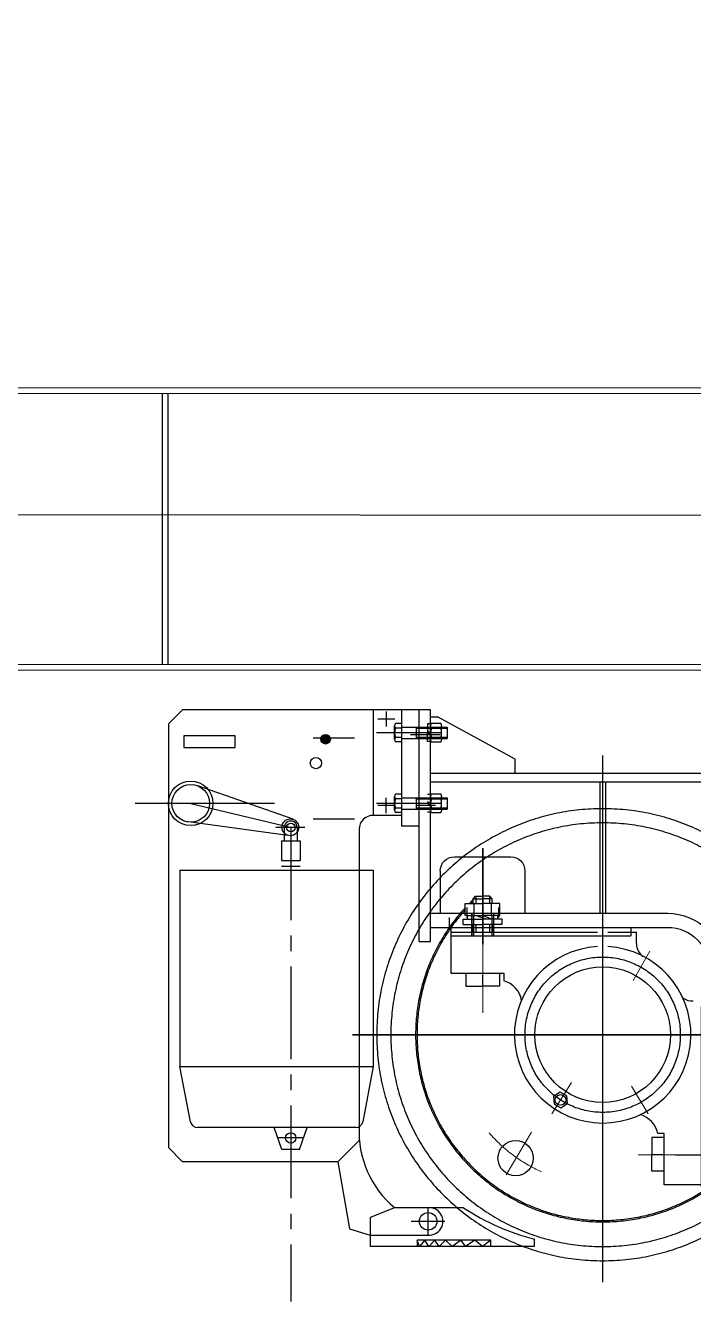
# Model space of a CAD drawing. Extents: x 1767995 to 4174245, y 542814 to 862564.
# Drawn here: x 2603593 to 2604539, y 743022 to 744829 of the extents above; entities that cross this region are included whole.
import ezdxf

# ---------------------------------------------------------------- set-up
doc = ezdxf.new("R2010")
doc.units = 0
doc.header["$LTSCALE"] = 3500
for name, pattern in [('CENTER', [2, 1.25, -0.25, 0.25, -0.25]), ('CENTER2', [1.125, 0.75, -0.125, 0.125, -0.125]), ('DASHDOT', [25.4, 12.7, -6.35, 0, -6.35]), ('DASHED', [0.75, 0.5, -0.25]), ('PHANTOM', [2.5, 1.25, -0.25, 0.25, -0.25, 0.25, -0.25])]:
    doc.linetypes.add(name, pattern=pattern)
for name, color, linetype, lineweight in [('1轮廓实线层', 7, 'Continuous', 30), ('6标注线', 7, 'Continuous', 13), ('CENTER', 1, 'DASHDOT', 15)]:
    doc.layers.add(name, color=color, linetype=linetype, lineweight=lineweight)
for name, color, linetype in [('2中心线', 1, 'DASHED'), ('2点划线', 2, 'CENTER2'), ('3中心线层', 1, 'CENTER'), ('4虚线层', 6, 'DASHED'), ('9双点划线层', 6, 'PHANTOM'), ('dim', 7, 'Continuous'), ('MAINLIN', 7, 'Continuous'), ('PBZ', 7, 'Continuous'), ('PHANTOM', 1, 'PHANTOM'), ('纵_地面线', 30, 'Continuous')]:
    doc.layers.add(name, color=color, linetype=linetype)

# ---------------------------------------------------------------- blocks, each defined once
blk = doc.blocks.new('AAA')
for p, q in [((4100.8, -24779.8), (12170.8, -24779.8)), ((12820.8, -24787.8), (3450.8, -24787.8)), ((3450.8, -25171.8), (12820.8, -25171.8)), ((12170.7, -25179.8), (4100.9, -25179.8))]:
    blk.add_line(p, q)
at = {"layer": '4虚线层'}
for p, q in [((11361.8, -24787.8), (11361.8, -25171.8)), ((11369.8, -24787.8), (11369.8, -25171.8))]:
    blk.add_line(p, q, dxfattribs=at)
blk = doc.blocks.new('45TG54T')
for p, q in [((7658, 8504.1), (5954, 8504.1)), ((6310, 8504.1), (6310, 8318.1)), ((6318, 8504.1), (6318, 8318.1)), ((7410, 8504.1), (7410, 8318.1)), ((7418, 8504.1), (7418, 8318.1)), ((6104, 8398.1), (6184, 8398.1)), ((7624, 8398.1), (7544, 8398.1)), ((6084, 8378.1), (6084, 8318.1)), ((6204, 8378.1), (6204, 8318.1)), ((7524, 8378.1), (7524, 8318.1)), ((7644, 8378.1), (7644, 8318.1)), ((5977, 8318.1), (6406, 8318.1)), ((7658, 8318.1), (7322, 8318.1)), ((5977, 8298.1), (6406, 8298.1)), ((6354, 8298.1), (6354, 8286.1)), ((7658, 8298.1), (7322, 8298.1)), ((7374, 8298.1), (7374, 8286.1)), ((5969, 8278.1), (5977, 8278.1)), ((6099, 8286.1), (6354, 8286.1)), ((7629, 8286.1), (7374, 8286.1)), ((7674, 8278.1), (7658, 8278.1)), ((6466, 7896.1), (6466, 8238.1)), ((6486, 7896.1), (6486, 8238.1)), ((7242, 7896.1), (7242, 8238.1)), ((7262, 7896.1), (7262, 8238.1)), ((6454, 7931.1), (6454, 8186.1)), ((6454, 8186.1), (6466, 8186.1)), ((7274, 8186.1), (7262, 8186.1)), ((7274, 7931.1), (7274, 8186.1)), ((7044, 8049.1), (7044, 8041.1)), ((6546, 8036.1), (6486, 8036.1)), ((7182, 8036.1), (7242, 8036.1)), ((6566, 8016.1), (6566, 7916.1)), ((7162, 8016.1), (7162, 7916.1)), ((6454, 7931.1), (6466, 7931.1)), ((7274, 7931.1), (7262, 7931.1)), ((6486, 7896.1), (6466, 7896.1)), ((7242, 7896.1), (7262, 7896.1))]:
    blk.add_line(p, q)
for centre, radius, start, end in [((6104, 8378.1), 20, 90, 180), ((6184, 8378.1), 20, 0, 90), ((7544, 8378.1), 20, 90, 180), ((7624, 8378.1), 20, 0, 90), ((6406, 8238.1), 80, 0, 90), ((7322, 8238.1), 80, 90, 180), ((6406, 8238.1), 60, 0, 90), ((7322, 8238.1), 60, 90, 180), ((6546, 8016.1), 20, 0, 90), ((7182, 8016.1), 20, 90, 180)]:
    blk.add_arc(centre, radius, start, end)
at = {"layer": '1轮廓实线层'}
for p, q in [((7658, 8606.1), (7674, 8606.1)), ((5954, 8504.1), (5954, 8516.1)), ((6099, 8298.1), (6099, 8286.1)), ((6354, 8298.1), (6354, 8286.1)), ((7374, 8298.1), (7374, 8286.1)), ((7629, 8298.1), (7629, 8286.1)), ((6486, 7916.1), (7242, 7916.1))]:
    blk.add_line(p, q, dxfattribs=at)
for radius in [90, 40]:
    blk.add_circle((6864, 8384.1), radius, dxfattribs=at)
at = {"layer": '2中心线', "linetype": 'DASHED', "ltscale": 0.5}
for p, q in [((6144, 8409.9), (6144, 8274.3)), ((7584, 8410.4), (7584, 8274.3)), ((6417.1, 7976.1), (6503.9, 7976.1)), ((7310.8, 7976.1), (7224, 7976.1))]:
    blk.add_line(p, q, dxfattribs=at)
at = {"layer": '3中心线层'}
for p, q in [((6864, 7877.5), (6864, 8595.5)), ((7686.1, 8571.1), (7643.9, 8571.1)), ((6314, 8544.1), (6314, 7795.8)), ((7414, 8541.6), (7414, 7795.8)), ((7678.4, 8471.1), (7650.6, 8471.1)), ((5959.7, 8146.1), (7768.2, 8146.1))]:
    blk.add_line(p, q, dxfattribs=at)
at = {"layer": '3中心线层', "color": 0, "linetype": 'ByBlock'}
for p, q in [((7538, 8536.1), (7648, 8596.1)), ((7658, 8596.1), (7648, 8596.1)), ((7538, 8516.1), (7538, 8536.1))]:
    blk.add_line(p, q, dxfattribs=at)
at = {"layer": '3中心线层', "ltscale": 0.5}
blk.add_line((6755.9, 8384.1), (6972, 8384.1), dxfattribs=at)
at = {"layer": '4虚线层', "ltscale": 0.5}
for p, q in [((6684, 8504.1), (6684, 7941.1)), ((6692, 8504.1), (6692, 7941.1)), ((7036, 8504.1), (7036, 7941.1)), ((7044, 8504.1), (7044, 7941.1)), ((7568.5, 8318.1), (7568.5, 8286.1)), ((7599.5, 8318.1), (7599.5, 8286.1)), ((6692, 8150.1), (7036, 8150.1)), ((6692, 8142.1), (7036, 8142.1)), ((6454, 7989.1), (6486, 7989.1)), ((7274, 7989.1), (7242, 7989.1)), ((6454, 7963.1), (6486, 7963.1)), ((7274, 7963.1), (7242, 7963.1)), ((6486, 7941.1), (7242, 7941.1)), ((6486, 7931.1), (7242, 7931.1))]:
    blk.add_line(p, q, dxfattribs=at)
at = {"layer": '4虚线层'}
for p, q in [((6128.5, 8318.1), (6128.5, 8286.1)), ((6159.5, 8318.1), (6159.5, 8286.1))]:
    blk.add_line(p, q, dxfattribs=at)
at = {"layer": '9双点划线层'}
for centre, radius in [((6314, 8146.1), 320), ((7414, 8146.1), 320), ((6314, 8146.1), 300), ((7414, 8146.1), 300)]:
    blk.add_circle(centre, radius, dxfattribs=at)
at = {"layer": 'PBZ', "linetype": 'Continuous'}
for p, q in [((7658, 8278.1), (7658, 8606.1)), ((7674, 8278.1), (7674, 8606.1)), ((5954, 8516.1), (7658, 8516.1)), ((5969, 8278.1), (5969, 8504.1)), ((5977, 8278.1), (5977, 8504.1)), ((6684, 8150.1), (6486, 8150.1)), ((7044, 8150.1), (7242, 8150.1)), ((6684, 8142.1), (6486, 8142.1)), ((7044, 8142.1), (7242, 8142.1))]:
    blk.add_line(p, q, dxfattribs=at)
blk = doc.blocks.new('54统一5他')
h = blk.add_hatch(color=256)
edge = h.paths.add_edge_path()
edge.add_ellipse((-1357.8, 4717.4), major_axis=(4.82, 4.82), ratio=1, start_angle=135, end_angle=315, ccw=False)
edge.add_ellipse((-1357.8, 4717.4), major_axis=(4.82, 4.82), ratio=1, start_angle=-45, end_angle=135, ccw=False)
for p, q in [((-1560.3, 4759.1), (-1580.3, 4739.1)), ((-1225.3, 4759.1), (-1560.3, 4759.1)), ((-1290.3, 4759.1), (-1290.3, 4609.6)), ((-1250.3, 4759.1), (-1250.3, 4594.1)), ((-1225.3, 4594.1), (-1225.3, 4759.1)), ((-1580.3, 4739.1), (-1580.3, 4139.1)), ((-1260.3, 4726.6), (-1260.3, 4736.4)), ((-1250.3, 4739.7), (-1258.8, 4739.7)), ((-1250.3, 4739.7), (-1250.3, 4713.5)), ((-1250.3, 4734.6), (-1185.3, 4734.6)), ((-1229.3, 4734.6), (-1229.3, 4718.6)), ((-1213.3, 4739), (-1213.3, 4726.6)), ((-1209.2, 4739), (-1213.3, 4739)), ((-1209.2, 4726.6), (-1209.2, 4739)), ((-1209.2, 4736.4), (-1209.2, 4716.8)), ((-1194.4, 4739.7), (-1208, 4739.7)), ((-1193.3, 4716.8), (-1193.3, 4736.4)), ((-1185.3, 4734.6), (-1185.3, 4718.6)), ((-1316.7, 4719.1), (-1375.1, 4719.1)), ((-1260.3, 4716.8), (-1260.3, 4726.6)), ((-1250.3, 4733.1), (-1258.8, 4733.1)), ((-1250.3, 4720), (-1258.8, 4720)), ((-1250.3, 4718.6), (-1185.3, 4718.6)), ((-1229.3, 4733), (-1185.3, 4733)), ((-1229.3, 4720.2), (-1185.3, 4720.2)), ((-1207.1, 4726.6), (-1215.3, 4726.6)), ((-1209.2, 4726.6), (-1213.3, 4728.9)), ((-1213.3, 4726.6), (-1209.2, 4724.2)), ((-1213.3, 4714.2), (-1213.3, 4726.6)), ((-1209.2, 4726.6), (-1209.2, 4714.2)), ((-1193.3, 4726.6), (-1209.2, 4726.6)), ((-1194.4, 4733.1), (-1208, 4733.1)), ((-1194.4, 4720), (-1208, 4720)), ((-1250.3, 4713.5), (-1258.8, 4713.5)), ((-1209.2, 4714.2), (-1213.3, 4714.2)), ((-1208, 4713.5), (-1194.4, 4713.5)), ((-1403.6, 4604), (-1538.7, 4651.4)), ((-1430.1, 4626.6), (-1627.4, 4626.6)), ((-1548.8, 4626.6), (-1407.7, 4592.7)), ((-1260.3, 4626.6), (-1260.3, 4636.4)), ((-1260.3, 4616.8), (-1260.3, 4626.6)), ((-1250.3, 4639.7), (-1258.8, 4639.7)), ((-1250.3, 4633.1), (-1258.8, 4633.1)), ((-1250.3, 4639.7), (-1250.3, 4613.5)), ((-1250.3, 4634.6), (-1185.3, 4634.6)), ((-1229.3, 4634.6), (-1229.3, 4618.6)), ((-1229.3, 4633), (-1185.3, 4633)), ((-1209.2, 4639), (-1213.3, 4639)), ((-1209.2, 4626.6), (-1213.3, 4628.9)), ((-1213.3, 4626.6), (-1209.2, 4624.2)), ((-1209.2, 4626.6), (-1209.2, 4639)), ((-1209.2, 4636.4), (-1209.2, 4616.8)), ((-1209.2, 4626.6), (-1209.2, 4614.2)), ((-1193.3, 4626.6), (-1209.2, 4626.6)), ((-1194.4, 4639.7), (-1208, 4639.7)), ((-1194.4, 4633.1), (-1208, 4633.1)), ((-1193.3, 4616.8), (-1193.3, 4636.4)), ((-1185.3, 4634.6), (-1185.3, 4618.6)), ((-1250.3, 4609.6), (-1290.3, 4609.6)), ((-1250.3, 4620), (-1258.8, 4620)), ((-1250.3, 4613.5), (-1258.8, 4613.5)), ((-1250.3, 4618.6), (-1185.3, 4618.6)), ((-1229.3, 4620.2), (-1185.3, 4620.2)), ((-1209.2, 4614.2), (-1213.3, 4614.2)), ((-1194.4, 4620), (-1208, 4620)), ((-1208, 4613.5), (-1194.4, 4613.5)), ((-1411.2, 4581.3), (-1555.7, 4600.7)), ((-1428.2, 4592.7), (-1387.2, 4592.7)), ((-1416.2, 4592.7), (-1416.2, 4573.5)), ((-1398, 4592.7), (-1398, 4573.5)), ((-1310.3, 4589.6), (-1310.3, 4149.1)), ((-1225.3, 4594.1), (-1250.3, 4594.1)), ((-1420.3, 4573.5), (-1393.9, 4573.5)), ((-1420.3, 4573.5), (-1420.3, 4545.8)), ((-1393.9, 4573.5), (-1393.9, 4545.8)), ((-1420.3, 4545.8), (-1393.9, 4545.8)), ((-1420.3, 4537.8), (-1393.9, 4537.8)), ((-1564, 4531.8), (-1290.3, 4531.8)), ((-1564, 4531.8), (-1564, 4253.9)), ((-1290.3, 4531.8), (-1290.3, 4253.9)), ((-1564, 4253.9), (-1290.3, 4253.9)), ((-1549, 4175.6), (-1564, 4253.9)), ((-1290.3, 4253.9), (-1305.2, 4175.6)), ((-1315, 4167.5), (-1539.2, 4167.5)), ((-1419.5, 4136.3), (-1430.4, 4167.5)), ((-1394.7, 4136.3), (-1383.8, 4167.5)), ((-1560.3, 4119.1), (-1580.3, 4139.1)), ((-1388.9, 4152.9), (-1425.3, 4152.9)), ((-1340.3, 4119.1), (-1310.3, 4149.1)), ((-1394.7, 4136.3), (-1419.5, 4136.3)), ((-1340.3, 4119.1), (-1560.3, 4119.1)), ((-1340.3, 4119.1), (-1323.8, 4024.1)), ((-1260.3, 4054.1), (-1294.7, 4040)), ((-1162.2, 4054.1), (-1260.3, 4054.1)), ((-1212.4, 4015.4), (-1212.4, 4054.1)), ((-1294.7, 4040), (-1294.7, 3999.1)), ((-1188.9, 4034.7), (-1236.5, 4034.7)), ((-1323.8, 4024.1), (-1294.7, 4015.4)), ((-1294.7, 4015.4), (-1212.4, 4015.4)), ((-1061.7, 3999.1), (-1294.7, 3999.1)), ((-1123.7, 4007.9), (-1228.2, 4007.9)), ((-1228.2, 4007.9), (-1228.2, 3999.1)), ((-1224.9, 3999.1), (-1228.2, 4007.9)), ((-1217.2, 4007.9), (-1224.9, 3999.1)), ((-1211.3, 3999.1), (-1217.2, 4007.9)), ((-1203, 4007.9), (-1211.3, 3999.1)), ((-1196.6, 3999.1), (-1203, 4007.9)), ((-1188, 4007.9), (-1196.6, 3999.1)), ((-1178.3, 3999.1), (-1188, 4007.9)), ((-1165.6, 4007.9), (-1178.3, 3999.1)), ((-1159.5, 3999.1), (-1165.6, 4007.9)), ((-1146.4, 4007.9), (-1159.5, 3999.1)), ((-1135.5, 3999.1), (-1146.4, 4007.9)), ((-1123.7, 4007.9), (-1135.5, 3999.1)), ((-1123.7, 3999.1), (-1123.7, 4007.9)), ((-1061.7, 3999.1), (-1061.7, 4009.5))]:
    blk.add_line(p, q)
blk.add_lwpolyline([(-1485.8, 4722.4), (-1558.5, 4722.4), (-1558.5, 4705.5), (-1485.8, 4705.5)], close=True)
for centre, radius in [((-1357.8, 4717.4), 6.81), ((-1371.4, 4683.6), 7.97), ((-1548.8, 4626.6), 31.5), ((-1548.8, 4626.6), 26.7), ((-1407.7, 4592.7), 11.9), ((-1407.1, 4592.5), 6.1), ((-1407.1, 4152.9), 7.39), ((-1212.4, 4034.7), 12.4)]:
    blk.add_circle(centre, radius)
for centre, radius, start, end in [((-1255.9, 4736.4), 4.32, 130.7333, 229.2667), ((-1204.1, 4736.4), 5.08, 139.9424, 220.0576), ((-1198.3, 4736.4), 5.08, 319.9424, 40.0576), ((-1245.2, 4726.6), 15, 154.1739, 205.8261), ((-1255.9, 4716.8), 4.32, 130.7333, 229.2667), ((-1190.6, 4726.6), 18.5, 159.3402, 200.6598), ((-1204.1, 4716.8), 5.08, 139.9424, 220.0576), ((-1211.8, 4726.6), 18.5, 339.3402, 20.6598), ((-1198.3, 4716.8), 5.08, 319.9424, 40.0576), ((-1255.9, 4636.4), 4.32, 130.7333, 229.2667), ((-1245.2, 4626.6), 15, 154.1739, 205.8261), ((-1204.1, 4636.4), 5.08, 139.9424, 220.0576), ((-1190.6, 4626.6), 18.5, 159.3402, 200.6598), ((-1198.3, 4636.4), 5.08, 319.9424, 40.0576), ((-1211.8, 4626.6), 18.5, 339.3402, 20.6598), ((-1290.3, 4589.6), 20, 90, 180), ((-1255.9, 4616.8), 4.32, 130.7333, 229.2667), ((-1204.1, 4616.8), 5.08, 139.9424, 220.0576), ((-1198.3, 4616.8), 5.08, 319.9424, 40.0576), ((-1407.1, 4592.5), 9.1, 358.77, 181.23), ((-1539.2, 4177.5), 10, 190.7848, 270), ((-1315, 4177.5), 10, 270, 349.2152), ((-1168.9, 4162.2), 141.5, 177.205, 229.7921), ((-1210.9, 4034.7), 19.4, 265.7125, 94.2875), ((-977.8, 4334.3), 335.5, 236.6539, 255.526)]:
    blk.add_arc(centre, radius, start, end)
at = {"layer": '1轮廓实线层', "color": 1}
blk.add_line((-1271.7, 4756.6), (-1271.7, 4735.2), dxfattribs=at)
at = {"layer": '2点划线', "color": 1, "ltscale": 0.05}
for p, q in [((-1259.6, 4745.9), (-1283.7, 4745.9)), ((-1198.7, 4726.6), (-1285.5, 4726.6)), ((-1198.7, 4626.6), (-1285.5, 4626.6)), ((-1271.7, 4612.9), (-1271.7, 4634.2)), ((-1259.6, 4623.5), (-1283.7, 4623.5)), ((-1407.1, 4592.5), (-1407.1, 3921.4))]:
    blk.add_line(p, q, dxfattribs=at)
at = {"layer": '3中心线层'}
blk.add_line((-1316.7, 4604.1), (-1375.1, 4604.1), dxfattribs=at)
blk = doc.blocks.new('A$C8d28a030')
at = {"layer": '2中心线', "linetype": 'DASHED', "ltscale": 0.5}
for p, q in [((8450.4, -12.1), (8450.4, -147.7)), ((8723.5, -446), (8810.3, -446))]:
    blk.add_line(p, q, dxfattribs=at)
at = {"layer": '3中心线层', "ltscale": 0.2}
blk.add_line((8620.4, 82), (8620.4, -626.3), dxfattribs=at)
at = {"layer": '3中心线层'}
blk.add_line((8266.2, -276), (10074.6, -276), dxfattribs=at)
at = {"layer": '4虚线层', "ltscale": 0.1}
for p, q in [((8427.9, -96), (8427.9, -110)), ((8403.4, -126), (8403.4, -110))]:
    blk.add_line(p, q, dxfattribs=at)
at = {"layer": '4虚线层'}
for p, q in [((8434.9, -104), (8434.9, -136)), ((8437.4, -108), (8437.4, -136)), ((8463.4, -108), (8463.4, -136)), ((8465.9, -104), (8465.9, -136))]:
    blk.add_line(p, q, dxfattribs=at)
at = {"layer": '4虚线层', "ltscale": 0.01}
blk.add_line((8472.9, -96), (8472.9, -110), dxfattribs=at)
at = {"layer": '4虚线层', "ltscale": 0.5}
for radius, start, end in [(265, 137.2396, 312.9427), (263, 137.7129, 312.4724)]:
    blk.add_arc((8620.4, -276), radius, start, end, dxfattribs=at)
at = {"layer": 'CENTER'}
for p, q in [((8450.4, -244.9), (8450.4, -70.9)), ((8663.6, -199.1), (8687.1, -157.8)), ((8576.1, -343.8), (8548.4, -387.9)), ((8661.3, -348.8), (8684.9, -388)), ((8483.9, -474.2), (8519.7, -413.9)), ((8670.9, -446), (8854.7, -446))]:
    blk.add_line(p, q, dxfattribs=at)
blk.add_arc((8620.4, -276), 212.5, 220.811, 245.9322, dxfattribs=at)
at = {"layer": 'dim'}
for p, q in [((8440.5, -80.3), (8440.5, -89.6)), ((8460.2, -80.3), (8460.2, -89.6)), ((8440.5, -120.1), (8440.5, -130.4)), ((8460.2, -120.1), (8460.2, -130.4))]:
    blk.add_line(p, q, dxfattribs=at)
at = {"layer": 'MAINLIN'}
for p, q in [((8425.8, -107.2), (8425.8, -90)), ((8425.8, -90), (8450.5, -90)), ((8436.9, -83.5), (8440.1, -79.9)), ((8436.9, -90), (8436.9, -83.5)), ((8436.9, -83.5), (8450.8, -83.5)), ((8440.1, -79.9), (8450.5, -79.9)), ((8463.8, -83.5), (8449.9, -83.5)), ((8460.6, -79.9), (8450.3, -79.9)), ((8474.9, -90), (8450.3, -90)), ((8463.8, -83.5), (8460.6, -79.9)), ((8463.8, -90), (8463.8, -83.5)), ((8474.9, -107.2), (8474.9, -90)), ((8428.7, -107.2), (8425.8, -107.2)), ((8428.7, -112.3), (8428.7, -107.2)), ((8428.7, -107.2), (8450.7, -107.2)), ((8438.1, -90.4), (8438.1, -106.7)), ((8443.7, -107.9), (8454.8, -111.7)), ((8472.1, -107.2), (8450.1, -107.2)), ((8452, -107.5), (8462.8, -112.1)), ((8462.6, -90.4), (8462.6, -106.7)), ((8472.1, -107.2), (8474.9, -107.2)), ((8472.1, -112.3), (8472.1, -107.2)), ((8422.6, -119.9), (8422.6, -112.3)), ((8422.6, -112.3), (8449.9, -112.3)), ((8422.6, -119.9), (8449.9, -119.9)), ((8436.5, -120.5), (8436.5, -130.8)), ((8478.2, -112.3), (8450.9, -112.3)), ((8478.2, -119.9), (8450.9, -119.9)), ((8464.2, -120.5), (8464.2, -130.8)), ((8478.2, -119.9), (8478.2, -112.3)), ((8405.4, -131), (8612.9, -131)), ((8405.4, -131), (8405.4, -189)), ((8627.9, -131), (8668.1, -131)), ((8668.1, -146.8), (8668.1, -131)), ((8405.4, -189), (8480.4, -189)), ((8426.4, -190.4), (8426.4, -207.1)), ((8450.7, -207.1), (8450.7, -191.2)), ((8474.4, -190.4), (8474.4, -207.1)), ((8480.4, -189), (8480.4, -199.6)), ((8426.4, -207.1), (8450.7, -207.1)), ((8474.4, -207.1), (8450.1, -207.1)), ((8689.9, -421.4), (8689.9, -445.7)), ((8706.6, -421.4), (8689.9, -421.4)), ((8707.4, -416), (8698.5, -416)), ((8707.4, -488.6), (8707.4, -416)), ((8689.9, -469.4), (8689.9, -445.1)), ((8689.9, -445.7), (8705.8, -445.7)), ((8706.6, -469.4), (8689.9, -469.4)), ((8765.4, -488.6), (8707.4, -488.6))]:
    blk.add_line(p, q, dxfattribs=at)
blk.add_lwpolyline([(8550.9, -363.4), (8551.5, -374.4), (8561.3, -379.3), (8570.4, -373.3), (8569.8, -362.4), (8560.1, -357.5)], close=True, dxfattribs=at)
for centre, radius in [((8620.4, -276), 96), ((8560.7, -368.4), 7.54), ((8497.1, -450.8), 25)]:
    blk.add_circle(centre, radius, dxfattribs=at)
for centre, radius, start, end in [((8620.4, -276), 265, 133.8063, 135.4326), ((8620.4, -276), 263, 134.2257, 135.0018), ((8620.4, -276), 125, 93.4398, 86.5602), ((8689.8, -147.1), 21.7, 179.3234, 236.8532), ((8470.9, -233.5), 35.1, 9.5161, 74.527), ((8746.5, -208.7), 19.5, 229.9107, 276.843), ((8663.2, -423.8), 36.3, 12.6069, 73.2857)]:
    blk.add_arc(centre, radius, start, end, dxfattribs=at)
at = {"layer": 'PBZ', "linetype": 'Continuous'}
for p, q in [((8616.4, 82), (8616.4, -104)), ((8624.4, 82), (8624.4, -104)), ((8660.4, -124), (8660.4, -136)), ((8660.4, -124), (8660.4, -136)), ((8405.4, -136), (8660.4, -136))]:
    blk.add_line(p, q, dxfattribs=at)
at = {"layer": 'PHANTOM'}
blk.add_circle((8620.4, -276), 110, dxfattribs=at)
blk.add_blockref('AAA', (-3365.4, 25419.8))
at = {"layer": '1轮廓实线层'}
blk.add_blockref('54统一5他', (9585.6, -4575), dxfattribs=at)
at = {"layer": '1轮廓实线层', "xscale": -1}
blk.add_blockref('45TG54T', (16034.3, -8422.1), dxfattribs=at)

msp = doc.modelspace()

# ---------------------------------------------------------------- linework, layer by layer
at = {"layer": '纵_地面线', "color": 5, "flags": 128}
msp.add_lwpolyline([(2563422.8, 743394.8), (2569922.8, 744509.6), (2579922.8, 744828.6), (2589922.8, 744305.6), (2599922.8, 744139.6), (2609922.8, 744130.6), (2619922.8, 744116.6), (2629922.8, 744047.6), (2639922.8, 743844.6), (2649922.8, 743811.6), (2659922.8, 743981.6), (2669922.8, 744065.6), (2679922.8, 744148.6), (2689922.8, 744211.6), (2699922.8, 744207.6), (2703550.4, 744210.5)], dxfattribs=at)

# ---------------------------------------------------------------- block references
at = {"layer": '6标注线'}
msp.add_blockref('A$C8d28a030', (2595790.4, 743675.6), dxfattribs=at)

doc.saveas('drawing.dxf')
